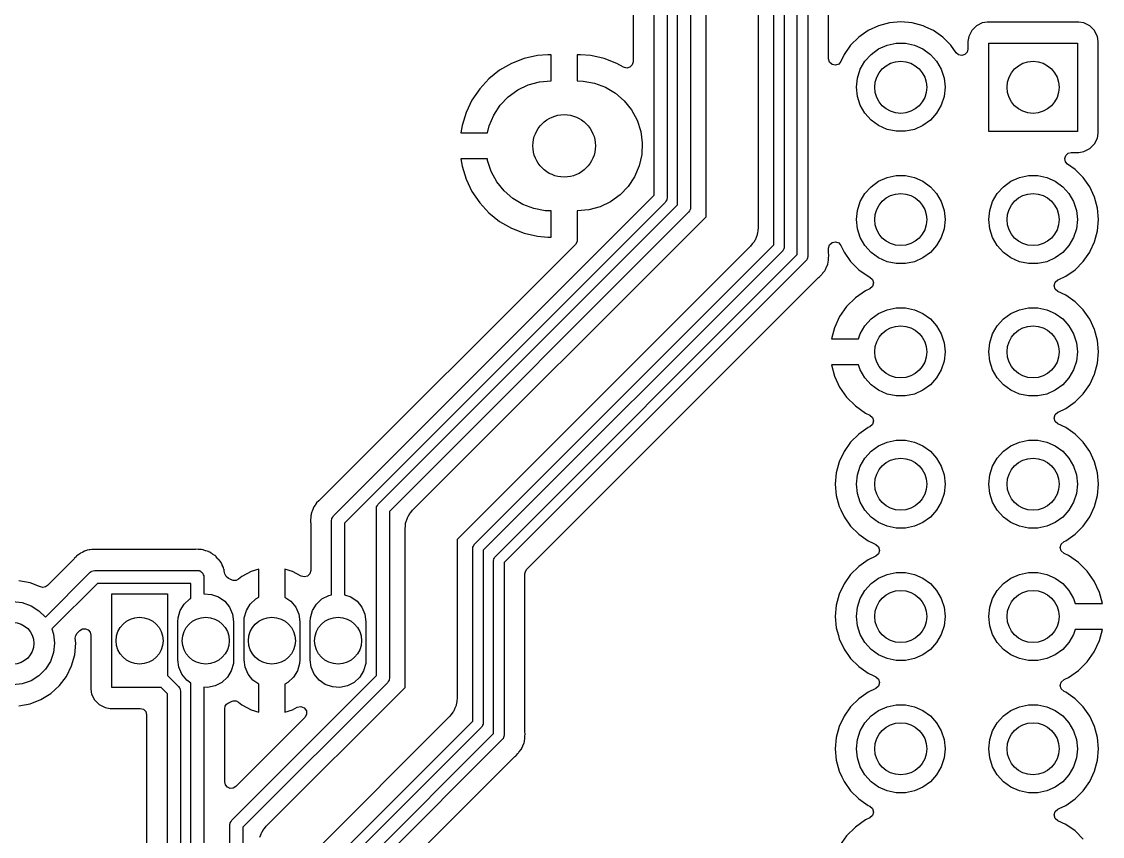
# Model space of a CAD drawing. Extents: x 0.79 to 7.48, y -4.92 to -0.79.
# Drawn here: x 3.97 to 4.787, y -3.258 to -2.642 of the extents above; entities that cross this region are included whole.
import ezdxf

# ---------------------------------------------------------------- set-up
doc = ezdxf.new("R2010")
doc.units = 0
doc.header["$MEASUREMENT"] = 0
doc.layers.add('BLACK', color=7, linetype='CONTINUOUS')

msp = doc.modelspace()

# ---------------------------------------------------------------- linework, layer by layer
at = {"layer": 'BLACK', "linetype": 'CONTINUOUS'}
for p, q in [((4.46555, -2.78089), (4.46555, -2.36396)), ((4.47539, -2.36192), (4.47539, -2.78293)), ((4.4872, -2.78986), (4.4872, -2.36179)), ((4.44783, -2.77355), (4.44783, -2.3713)), ((4.45768, -2.36926), (4.45768, -2.77559)), ((4.52657, -2.36995), (4.52657, -2.79801)), ((4.53839, -2.81106), (4.53839, -2.37953)), ((4.54626, -2.38346), (4.54626, -2.81269)), ((4.5561, -2.8184), (4.5561, -2.39724)), ((4.56398, -2.40118), (4.56398, -2.82003)), ((4.57974, -2.67033), (4.57974, -2.59576)), ((4.43207, -2.59837), (4.43207, -2.67263)), ((4.61735, -2.64551), (4.60954, -2.64915)), ((4.62567, -2.64328), (4.61735, -2.64551)), ((4.63425, -2.64253), (4.62567, -2.64328)), ((4.64283, -2.64328), (4.63425, -2.64253)), ((4.65115, -2.64551), (4.64283, -2.64328)), ((4.65312, -2.64643), (4.65115, -2.64551)), ((4.6914, -2.64557), (4.68787, -2.6491)), ((4.69585, -2.64331), (4.6914, -2.64557)), ((4.6977, -2.64301), (4.69585, -2.64331)), ((4.69585, -2.64331), (4.69585, -2.64331)), ((4.69585, -2.64331), (4.69585, -2.64331)), ((4.69955, -2.64272), (4.6977, -2.64301)), ((4.76896, -2.64272), (4.69955, -2.64272)), ((4.77265, -2.64331), (4.76896, -2.64272)), ((4.7771, -2.64557), (4.77265, -2.64331)), ((4.78063, -2.6491), (4.7771, -2.64557)), ((4.60249, -2.65409), (4.59639, -2.66019)), ((4.60954, -2.64915), (4.60249, -2.65409)), ((4.65896, -2.64915), (4.65312, -2.64643)), ((4.66602, -2.65409), (4.65896, -2.64915)), ((4.67211, -2.66019), (4.66602, -2.65409)), ((4.6856, -2.65355), (4.68502, -2.65725)), ((4.68787, -2.6491), (4.6856, -2.65355)), ((4.78078, -2.64939), (4.78063, -2.6491)), ((4.7829, -2.65355), (4.78078, -2.64939)), ((4.78348, -2.65725), (4.7829, -2.65355)), ((4.59639, -2.66019), (4.59145, -2.66724)), ((4.61752, -2.66297), (4.62391, -2.66013)), ((4.62391, -2.66013), (4.63075, -2.65867)), ((4.63075, -2.65867), (4.63775, -2.65867)), ((4.63775, -2.65867), (4.64459, -2.66013)), ((4.64459, -2.66013), (4.65098, -2.66297)), ((4.67609, -2.66588), (4.67211, -2.66019)), ((4.68502, -2.65725), (4.68502, -2.66314)), ((4.70079, -2.72542), (4.70079, -2.65849)), ((4.70079, -2.65849), (4.76772, -2.65849)), ((4.76772, -2.65849), (4.76772, -2.72542)), ((4.78348, -2.72666), (4.78348, -2.65725)), ((4.34971, -2.6702), (4.3401, -2.67397)), ((4.35978, -2.6679), (4.34971, -2.6702)), ((4.3675, -2.66732), (4.35978, -2.6679)), ((4.37008, -2.66732), (4.3675, -2.66732)), ((4.37008, -2.68701), (4.37008, -2.66732)), ((4.39234, -2.66732), (4.38976, -2.66732)), ((4.38976, -2.66732), (4.38976, -2.68701)), ((4.40006, -2.6679), (4.39234, -2.66732)), ((4.41013, -2.6702), (4.40006, -2.6679)), ((4.41974, -2.67397), (4.41013, -2.6702)), ((4.58044, -2.67285), (4.57974, -2.67033)), ((4.59145, -2.66724), (4.58905, -2.6724)), ((4.60718, -2.67228), (4.61186, -2.66708)), ((4.61186, -2.66708), (4.61752, -2.66297)), ((4.65098, -2.66297), (4.65664, -2.66708)), ((4.65664, -2.66708), (4.66133, -2.67228)), ((4.67614, -2.66594), (4.67609, -2.66588)), ((4.678, -2.66753), (4.67614, -2.66594)), ((4.68039, -2.66801), (4.678, -2.66753)), ((4.68272, -2.66728), (4.68039, -2.66801)), ((4.68441, -2.66551), (4.68272, -2.66728)), ((4.68502, -2.66314), (4.68441, -2.66551)), ((4.3401, -2.67397), (4.33116, -2.67913)), ((4.42474, -2.67686), (4.41974, -2.67397)), ((4.42719, -2.67751), (4.42474, -2.67686)), ((4.42963, -2.67686), (4.42719, -2.67751)), ((4.43141, -2.67507), (4.42963, -2.67686)), ((4.43207, -2.67263), (4.43141, -2.67507)), ((4.58233, -2.67464), (4.58044, -2.67285)), ((4.58488, -2.67521), (4.58233, -2.67464)), ((4.58736, -2.67438), (4.58488, -2.67521)), ((4.58905, -2.6724), (4.58736, -2.67438)), ((4.60152, -2.685), (4.60368, -2.67834)), ((4.60368, -2.67834), (4.60718, -2.67228)), ((4.66133, -2.67228), (4.66482, -2.67834)), ((4.66482, -2.67834), (4.66699, -2.685)), ((4.32308, -2.68557), (4.31606, -2.69314)), ((4.33116, -2.67913), (4.32308, -2.68557)), ((4.36129, -2.6878), (4.37008, -2.68701)), ((4.38976, -2.68701), (4.39418, -2.68721)), ((4.60079, -2.69195), (4.60152, -2.685)), ((4.66699, -2.685), (4.66772, -2.69195)), ((4.31606, -2.69314), (4.31024, -2.70167)), ((4.3377, -2.69916), (4.34484, -2.69397)), ((4.34484, -2.69397), (4.35279, -2.69015)), ((4.35279, -2.69015), (4.36129, -2.6878)), ((4.39418, -2.68721), (4.40286, -2.68878)), ((4.40286, -2.68878), (4.41112, -2.69188)), ((4.41112, -2.69188), (4.41869, -2.69641)), ((4.60152, -2.69891), (4.60079, -2.69195)), ((4.66772, -2.69195), (4.66699, -2.69891)), ((4.31024, -2.70167), (4.30576, -2.71098)), ((4.3316, -2.70554), (4.3377, -2.69916)), ((4.41869, -2.69641), (4.42533, -2.70221)), ((4.42533, -2.70221), (4.43084, -2.70911)), ((4.60368, -2.70556), (4.60152, -2.69891)), ((4.66699, -2.69891), (4.66482, -2.70556)), ((4.30576, -2.71098), (4.30272, -2.72085)), ((4.32674, -2.7129), (4.3316, -2.70554)), ((4.43084, -2.70911), (4.43502, -2.71688)), ((4.60718, -2.71162), (4.60368, -2.70556)), ((4.66482, -2.70556), (4.66133, -2.71162)), ((4.32327, -2.72101), (4.32674, -2.7129)), ((4.43502, -2.71688), (4.43774, -2.72527)), ((4.61186, -2.71682), (4.60718, -2.71162)), ((4.61752, -2.72093), (4.61186, -2.71682)), ((4.65664, -2.71682), (4.65098, -2.72093)), ((4.66133, -2.71162), (4.65664, -2.71682)), ((4.30272, -2.72085), (4.30189, -2.72638)), ((4.30189, -2.72638), (4.32205, -2.72638)), ((4.32205, -2.72638), (4.32327, -2.72101)), ((4.43774, -2.72527), (4.43893, -2.73401)), ((4.62391, -2.72378), (4.61752, -2.72093)), ((4.63075, -2.72523), (4.62391, -2.72378)), ((4.63775, -2.72523), (4.63075, -2.72523)), ((4.64459, -2.72378), (4.63775, -2.72523)), ((4.65098, -2.72093), (4.64459, -2.72378)), ((4.76772, -2.72542), (4.70079, -2.72542)), ((4.7829, -2.73035), (4.78348, -2.72666)), ((4.43893, -2.73401), (4.43853, -2.74283)), ((4.7771, -2.73833), (4.78063, -2.7348)), ((4.78063, -2.7348), (4.7829, -2.73035)), ((4.43853, -2.74283), (4.43657, -2.75143)), ((4.75819, -2.74581), (4.75893, -2.74348)), ((4.75893, -2.74348), (4.7607, -2.7418)), ((4.7607, -2.7418), (4.76307, -2.74118)), ((4.76307, -2.74118), (4.76896, -2.74118)), ((4.76896, -2.74118), (4.77265, -2.7406)), ((4.77265, -2.7406), (4.7771, -2.73833)), ((4.32195, -2.74606), (4.30189, -2.74606)), ((4.30189, -2.74606), (4.30272, -2.75159)), ((4.30272, -2.75159), (4.30576, -2.76146)), ((4.3221, -2.74717), (4.32195, -2.74606)), ((4.32483, -2.75556), (4.3221, -2.74717)), ((4.43657, -2.75143), (4.4331, -2.75954)), ((4.75868, -2.74821), (4.75819, -2.74581)), ((4.76027, -2.75007), (4.75868, -2.74821)), ((4.76602, -2.75409), (4.76027, -2.75007)), ((4.32901, -2.76333), (4.32483, -2.75556)), ((4.4331, -2.75954), (4.42824, -2.7669)), ((4.61752, -2.76297), (4.62391, -2.76013)), ((4.62391, -2.76013), (4.63075, -2.75867)), ((4.63075, -2.75867), (4.63775, -2.75867)), ((4.63775, -2.75867), (4.64459, -2.76013)), ((4.64459, -2.76013), (4.65098, -2.76297)), ((4.71752, -2.76297), (4.72391, -2.76013)), ((4.72391, -2.76013), (4.73075, -2.75867)), ((4.73075, -2.75867), (4.73775, -2.75867)), ((4.73775, -2.75867), (4.74459, -2.76013)), ((4.74459, -2.76013), (4.75098, -2.76297)), ((4.77211, -2.76019), (4.76602, -2.75409)), ((4.77705, -2.76724), (4.77211, -2.76019)), ((4.30576, -2.76146), (4.31024, -2.77077)), ((4.33451, -2.77023), (4.32901, -2.76333)), ((4.42824, -2.7669), (4.42214, -2.77328)), ((4.60718, -2.77228), (4.61186, -2.76708)), ((4.61186, -2.76708), (4.61752, -2.76297)), ((4.65098, -2.76297), (4.65664, -2.76708)), ((4.65664, -2.76708), (4.66133, -2.77228)), ((4.70718, -2.77228), (4.71186, -2.76708)), ((4.71186, -2.76708), (4.71752, -2.76297)), ((4.75098, -2.76297), (4.75664, -2.76708)), ((4.75664, -2.76708), (4.76133, -2.77228)), ((4.78069, -2.77505), (4.77705, -2.76724)), ((4.20558, -3.01581), (4.44783, -2.77355)), ((4.31024, -2.77077), (4.31606, -2.7793)), ((4.34115, -2.77603), (4.33451, -2.77023)), ((4.34873, -2.78056), (4.34115, -2.77603)), ((4.42214, -2.77328), (4.415, -2.77847)), ((4.45751, -2.77673), (4.45748, -2.77698)), ((4.45756, -2.77664), (4.45751, -2.77673)), ((4.45768, -2.77559), (4.45755, -2.77646)), ((4.45755, -2.77646), (4.45756, -2.77664)), ((4.60368, -2.77834), (4.60718, -2.77228)), ((4.66133, -2.77228), (4.66482, -2.77834)), ((4.70368, -2.77834), (4.70718, -2.77228)), ((4.76133, -2.77228), (4.76482, -2.77834)), ((4.78292, -2.78337), (4.78069, -2.77505)), ((4.45624, -2.77907), (4.21398, -3.02133)), ((4.23943, -3.00701), (4.46555, -2.78089)), ((4.31606, -2.7793), (4.32308, -2.78687)), ((4.35699, -2.78366), (4.34873, -2.78056)), ((4.36567, -2.78523), (4.35699, -2.78366)), ((4.39855, -2.78464), (4.38976, -2.78543)), ((4.40706, -2.7823), (4.39855, -2.78464)), ((4.415, -2.77847), (4.40706, -2.7823)), ((4.45682, -2.778), (4.45624, -2.77907)), ((4.45748, -2.77698), (4.45682, -2.778)), ((4.47519, -2.78432), (4.47454, -2.78534)), ((4.47523, -2.78407), (4.47519, -2.78432)), ((4.47528, -2.78398), (4.47523, -2.78407)), ((4.47539, -2.78293), (4.47527, -2.7838)), ((4.47527, -2.7838), (4.47528, -2.78398)), ((4.60079, -2.79195), (4.60152, -2.785)), ((4.60152, -2.785), (4.60368, -2.77834)), ((4.66482, -2.77834), (4.66699, -2.785)), ((4.66699, -2.785), (4.66772, -2.79195)), ((4.70079, -2.79195), (4.70152, -2.785)), ((4.70152, -2.785), (4.70368, -2.77834)), ((4.76482, -2.77834), (4.76699, -2.785)), ((4.76699, -2.785), (4.76772, -2.79195)), ((4.78367, -2.79195), (4.78292, -2.78337)), ((4.47395, -2.78641), (4.24783, -3.01253)), ((4.26541, -3.01165), (4.4872, -2.78986)), ((4.32308, -2.78687), (4.33116, -2.79331)), ((4.37008, -2.78543), (4.36567, -2.78523)), ((4.37008, -2.80512), (4.37008, -2.78543)), ((4.38976, -2.78543), (4.38976, -2.80714)), ((4.47454, -2.78534), (4.47395, -2.78641)), ((4.60152, -2.79891), (4.60079, -2.79195)), ((4.66772, -2.79195), (4.66699, -2.79891)), ((4.70152, -2.79891), (4.70079, -2.79195)), ((4.76772, -2.79195), (4.76699, -2.79891)), ((4.78292, -2.80053), (4.78367, -2.79195)), ((4.33116, -2.79331), (4.3401, -2.79847)), ((4.3401, -2.79847), (4.34971, -2.80224)), ((4.52628, -2.8001), (4.52612, -2.8022)), ((4.52657, -2.79801), (4.52628, -2.8001)), ((4.60368, -2.80556), (4.60152, -2.79891)), ((4.66699, -2.79891), (4.66482, -2.80556)), ((4.70368, -2.80556), (4.70152, -2.79891)), ((4.76699, -2.79891), (4.76482, -2.80556)), ((4.78069, -2.80886), (4.78292, -2.80053)), ((4.34971, -2.80224), (4.35978, -2.80454)), ((4.35978, -2.80454), (4.3675, -2.80512)), ((4.3675, -2.80512), (4.37008, -2.80512)), ((4.38968, -2.80848), (4.38841, -2.81067)), ((4.38976, -2.80714), (4.38968, -2.80714)), ((4.38968, -2.80714), (4.38968, -2.80848)), ((4.52345, -2.80866), (4.52207, -2.81025)), ((4.52374, -2.80801), (4.52345, -2.80866)), ((4.52417, -2.80745), (4.52374, -2.80801)), ((4.5249, -2.80547), (4.52417, -2.80745)), ((4.52578, -2.80356), (4.5249, -2.80547)), ((4.52588, -2.80286), (4.52578, -2.80356)), ((4.52612, -2.8022), (4.52588, -2.80286)), ((4.58044, -2.81106), (4.58233, -2.80926)), ((4.58233, -2.80926), (4.58488, -2.8087)), ((4.58488, -2.8087), (4.58736, -2.80953)), ((4.58736, -2.80953), (4.58905, -2.81151)), ((4.60718, -2.81162), (4.60368, -2.80556)), ((4.66482, -2.80556), (4.66133, -2.81162)), ((4.70718, -2.81162), (4.70368, -2.80556)), ((4.76482, -2.80556), (4.76133, -2.81162)), ((4.77748, -2.81575), (4.78069, -2.80886)), ((4.38841, -2.81067), (4.19474, -3.00435)), ((4.52081, -2.81193), (4.29902, -3.03373)), ((4.31198, -3.03747), (4.53839, -2.81106)), ((4.54511, -2.81547), (4.3187, -3.04188)), ((4.52207, -2.81025), (4.52081, -2.81193)), ((4.54525, -2.81519), (4.54511, -2.81547)), ((4.54551, -2.815), (4.54525, -2.81519)), ((4.54579, -2.81413), (4.54551, -2.815)), ((4.54621, -2.81331), (4.54579, -2.81413)), ((4.54626, -2.81269), (4.54616, -2.81299)), ((4.54616, -2.81299), (4.54621, -2.81331)), ((4.57974, -2.81357), (4.58044, -2.81106)), ((4.57974, -2.81739), (4.57974, -2.81357)), ((4.57985, -2.81842), (4.57974, -2.81739)), ((4.58905, -2.81151), (4.59145, -2.81666)), ((4.59145, -2.81666), (4.59639, -2.82372)), ((4.61186, -2.81682), (4.60718, -2.81162)), ((4.61752, -2.82093), (4.61186, -2.81682)), ((4.65664, -2.81682), (4.65098, -2.82093)), ((4.66133, -2.81162), (4.65664, -2.81682)), ((4.71186, -2.81682), (4.70718, -2.81162)), ((4.71752, -2.82093), (4.71186, -2.81682)), ((4.75664, -2.81682), (4.75098, -2.82093)), ((4.76133, -2.81162), (4.75664, -2.81682)), ((4.77211, -2.82372), (4.77705, -2.81666)), ((4.77705, -2.81666), (4.77748, -2.81575)), ((4.32773, -3.04677), (4.5561, -2.8184)), ((4.56282, -2.82281), (4.33445, -3.05119)), ((4.56297, -2.82253), (4.56282, -2.82281)), ((4.56322, -2.82234), (4.56297, -2.82253)), ((4.56351, -2.82147), (4.56322, -2.82234)), ((4.56393, -2.82064), (4.56351, -2.82147)), ((4.56398, -2.82003), (4.56388, -2.82033)), ((4.56388, -2.82033), (4.56393, -2.82064)), ((4.57833, -2.82742), (4.57914, -2.82564)), ((4.57914, -2.82564), (4.57917, -2.82545)), ((4.57917, -2.82545), (4.57942, -2.82444)), ((4.57942, -2.82444), (4.57949, -2.82426)), ((4.57949, -2.82426), (4.57963, -2.82231)), ((4.57963, -2.82231), (4.57967, -2.82196)), ((4.57967, -2.82196), (4.57974, -2.82144)), ((4.57974, -2.82091), (4.57976, -2.82056)), ((4.57974, -2.82144), (4.57974, -2.82091)), ((4.57976, -2.82056), (4.57983, -2.81955)), ((4.57983, -2.81955), (4.5799, -2.81861)), ((4.5799, -2.81861), (4.57985, -2.81842)), ((4.59639, -2.82372), (4.60249, -2.82981)), ((4.62391, -2.82378), (4.61752, -2.82093)), ((4.63075, -2.82523), (4.62391, -2.82378)), ((4.63775, -2.82523), (4.63075, -2.82523)), ((4.64459, -2.82378), (4.63775, -2.82523)), ((4.65098, -2.82093), (4.64459, -2.82378)), ((4.72391, -2.82378), (4.71752, -2.82093)), ((4.73075, -2.82523), (4.72391, -2.82378)), ((4.73775, -2.82523), (4.73075, -2.82523)), ((4.74459, -2.82378), (4.73775, -2.82523)), ((4.75098, -2.82093), (4.74459, -2.82378)), ((4.76602, -2.82981), (4.77211, -2.82372)), ((4.57308, -2.83507), (4.57436, -2.8336)), ((4.57436, -2.8336), (4.57459, -2.83334)), ((4.57459, -2.83334), (4.57497, -2.83297)), ((4.57497, -2.83297), (4.57529, -2.83254)), ((4.57529, -2.83254), (4.57551, -2.83227)), ((4.57551, -2.83227), (4.57679, -2.83079)), ((4.57679, -2.83079), (4.57686, -2.83062)), ((4.57686, -2.83062), (4.5774, -2.82972)), ((4.5774, -2.82972), (4.57751, -2.82957)), ((4.5774, -2.82972), (4.5774, -2.82972)), ((4.57751, -2.82957), (4.57819, -2.82774)), ((4.57819, -2.82774), (4.57833, -2.82742)), ((4.60249, -2.82981), (4.60954, -2.83475)), ((4.75896, -2.83475), (4.76602, -2.82981)), ((4.40661, -3.00132), (4.5721, -2.83583)), ((4.5721, -2.83583), (4.57292, -2.83518)), ((4.57292, -2.83518), (4.57308, -2.83507)), ((4.60954, -2.83475), (4.61086, -2.83537)), ((4.61086, -2.83537), (4.61291, -2.83717)), ((4.61291, -2.83717), (4.61368, -2.83979)), ((4.61368, -2.83979), (4.61292, -2.84241)), ((4.75019, -2.84195), (4.75095, -2.83933)), ((4.75095, -2.84458), (4.75019, -2.84195)), ((4.75095, -2.83933), (4.75301, -2.83753)), ((4.75301, -2.83753), (4.75378, -2.83717)), ((4.75378, -2.83717), (4.75896, -2.83475)), ((4.60758, -2.84575), (4.59996, -2.85108)), ((4.61086, -2.84422), (4.60758, -2.84575)), ((4.61292, -2.84241), (4.61086, -2.84422)), ((4.75301, -2.84638), (4.75095, -2.84458)), ((4.75896, -2.84915), (4.75301, -2.84638)), ((4.76602, -2.85409), (4.75896, -2.84915)), ((4.59338, -2.85766), (4.58805, -2.86528)), ((4.59996, -2.85108), (4.59338, -2.85766)), ((4.77211, -2.86019), (4.76602, -2.85409)), ((4.58805, -2.86528), (4.58412, -2.8737)), ((4.61186, -2.86708), (4.61752, -2.86297)), ((4.61752, -2.86297), (4.62391, -2.86013)), ((4.62391, -2.86013), (4.63075, -2.85867)), ((4.63075, -2.85867), (4.63775, -2.85867)), ((4.63775, -2.85867), (4.64459, -2.86013)), ((4.64459, -2.86013), (4.65098, -2.86297)), ((4.65098, -2.86297), (4.65664, -2.86708)), ((4.71186, -2.86708), (4.71752, -2.86297)), ((4.71752, -2.86297), (4.72391, -2.86013)), ((4.72391, -2.86013), (4.73075, -2.85867)), ((4.73075, -2.85867), (4.73775, -2.85867)), ((4.73775, -2.85867), (4.74459, -2.86013)), ((4.74459, -2.86013), (4.75098, -2.86297)), ((4.75098, -2.86297), (4.75664, -2.86708)), ((4.77705, -2.86724), (4.77211, -2.86019)), ((4.58412, -2.8737), (4.58186, -2.88211)), ((4.60368, -2.87834), (4.60718, -2.87228)), ((4.60718, -2.87228), (4.61186, -2.86708)), ((4.65664, -2.86708), (4.66133, -2.87228)), ((4.66133, -2.87228), (4.66482, -2.87834)), ((4.70368, -2.87834), (4.70718, -2.87228)), ((4.70718, -2.87228), (4.71186, -2.86708)), ((4.75664, -2.86708), (4.76133, -2.87228)), ((4.76133, -2.87228), (4.76482, -2.87834)), ((4.78069, -2.87505), (4.77705, -2.86724)), ((4.58186, -2.88211), (4.58186, -2.88211)), ((4.58186, -2.88211), (4.60246, -2.88211)), ((4.60246, -2.88211), (4.60368, -2.87834)), ((4.66482, -2.87834), (4.66699, -2.885)), ((4.70152, -2.885), (4.70368, -2.87834)), ((4.76482, -2.87834), (4.76699, -2.885)), ((4.78292, -2.88337), (4.78069, -2.87505)), ((4.66699, -2.885), (4.66772, -2.89195)), ((4.70079, -2.89195), (4.70152, -2.885)), ((4.76699, -2.885), (4.76772, -2.89195)), ((4.78367, -2.89195), (4.78292, -2.88337)), ((4.66699, -2.89891), (4.66482, -2.90556)), ((4.66772, -2.89195), (4.66699, -2.89891)), ((4.70152, -2.89891), (4.70079, -2.89195)), ((4.70368, -2.90556), (4.70152, -2.89891)), ((4.76699, -2.89891), (4.76482, -2.90556)), ((4.76772, -2.89195), (4.76699, -2.89891)), ((4.78292, -2.90053), (4.78367, -2.89195)), ((4.60246, -2.9018), (4.58186, -2.9018)), ((4.58186, -2.9018), (4.58412, -2.9102)), ((4.60368, -2.90556), (4.60246, -2.9018)), ((4.60718, -2.91162), (4.60368, -2.90556)), ((4.66482, -2.90556), (4.66133, -2.91162)), ((4.70718, -2.91162), (4.70368, -2.90556)), ((4.76482, -2.90556), (4.76133, -2.91162)), ((4.78069, -2.90886), (4.78292, -2.90053)), ((4.58412, -2.9102), (4.58805, -2.91863)), ((4.61186, -2.91682), (4.60718, -2.91162)), ((4.66133, -2.91162), (4.65664, -2.91682)), ((4.71186, -2.91682), (4.70718, -2.91162)), ((4.76133, -2.91162), (4.75664, -2.91682)), ((4.77705, -2.91666), (4.78069, -2.90886)), ((4.58805, -2.91863), (4.59338, -2.92625)), ((4.61752, -2.92093), (4.61186, -2.91682)), ((4.62391, -2.92378), (4.61752, -2.92093)), ((4.63075, -2.92523), (4.62391, -2.92378)), ((4.64459, -2.92378), (4.63775, -2.92523)), ((4.65098, -2.92093), (4.64459, -2.92378)), ((4.65664, -2.91682), (4.65098, -2.92093)), ((4.71752, -2.92093), (4.71186, -2.91682)), ((4.72391, -2.92378), (4.71752, -2.92093)), ((4.73075, -2.92523), (4.72391, -2.92378)), ((4.74459, -2.92378), (4.73775, -2.92523)), ((4.75098, -2.92093), (4.74459, -2.92378)), ((4.75664, -2.91682), (4.75098, -2.92093)), ((4.76602, -2.92981), (4.77211, -2.92372)), ((4.77211, -2.92372), (4.77705, -2.91666)), ((4.59338, -2.92625), (4.59996, -2.93282)), ((4.63775, -2.92523), (4.63075, -2.92523)), ((4.73775, -2.92523), (4.73075, -2.92523)), ((4.75896, -2.93475), (4.76602, -2.92981)), ((4.59996, -2.93282), (4.60758, -2.93816)), ((4.60758, -2.93816), (4.61086, -2.93969)), ((4.61086, -2.93969), (4.61292, -2.94149)), ((4.75019, -2.94195), (4.75095, -2.93933)), ((4.75095, -2.93933), (4.75301, -2.93753)), ((4.75301, -2.93753), (4.75312, -2.93747)), ((4.75312, -2.93747), (4.75896, -2.93475)), ((4.61292, -2.94674), (4.61086, -2.94854)), ((4.61292, -2.94149), (4.61368, -2.94411)), ((4.61368, -2.94411), (4.61292, -2.94674)), ((4.75095, -2.94458), (4.75019, -2.94195)), ((4.75301, -2.94638), (4.75095, -2.94458)), ((4.75896, -2.94915), (4.75301, -2.94638)), ((4.60249, -2.95409), (4.59639, -2.96019)), ((4.60954, -2.94915), (4.60249, -2.95409)), ((4.61086, -2.94854), (4.60954, -2.94915)), ((4.76602, -2.95409), (4.75896, -2.94915)), ((4.77211, -2.96019), (4.76602, -2.95409)), ((4.59639, -2.96019), (4.59145, -2.96724)), ((4.61186, -2.96708), (4.61752, -2.96297)), ((4.61752, -2.96297), (4.62391, -2.96013)), ((4.62391, -2.96013), (4.63075, -2.95867)), ((4.63075, -2.95867), (4.63775, -2.95867)), ((4.63775, -2.95867), (4.64459, -2.96013)), ((4.64459, -2.96013), (4.65098, -2.96297)), ((4.65098, -2.96297), (4.65664, -2.96708)), ((4.71186, -2.96708), (4.71752, -2.96297)), ((4.71752, -2.96297), (4.72391, -2.96013)), ((4.72391, -2.96013), (4.73075, -2.95867)), ((4.73075, -2.95867), (4.73775, -2.95867)), ((4.73775, -2.95867), (4.74459, -2.96013)), ((4.74459, -2.96013), (4.75098, -2.96297)), ((4.75098, -2.96297), (4.75664, -2.96708)), ((4.77705, -2.96724), (4.77211, -2.96019)), ((4.59145, -2.96724), (4.58781, -2.97505)), ((4.60368, -2.97834), (4.60718, -2.97228)), ((4.60718, -2.97228), (4.61186, -2.96708)), ((4.65664, -2.96708), (4.66133, -2.97228)), ((4.66133, -2.97228), (4.66482, -2.97834)), ((4.70368, -2.97834), (4.70718, -2.97228)), ((4.70718, -2.97228), (4.71186, -2.96708)), ((4.75664, -2.96708), (4.76133, -2.97228)), ((4.76133, -2.97228), (4.76482, -2.97834)), ((4.78069, -2.97505), (4.77705, -2.96724)), ((4.58781, -2.97505), (4.58558, -2.98337)), ((4.60152, -2.985), (4.60368, -2.97834)), ((4.66482, -2.97834), (4.66699, -2.985)), ((4.70152, -2.985), (4.70368, -2.97834)), ((4.76482, -2.97834), (4.76699, -2.985)), ((4.78292, -2.98337), (4.78069, -2.97505)), ((4.58558, -2.98337), (4.58483, -2.99195)), ((4.60079, -2.99195), (4.60152, -2.985)), ((4.66699, -2.985), (4.66772, -2.99195)), ((4.70079, -2.99195), (4.70152, -2.985)), ((4.76699, -2.985), (4.76772, -2.99195)), ((4.78367, -2.99195), (4.78292, -2.98337)), ((4.58483, -2.99195), (4.58558, -3.00053)), ((4.60152, -2.99891), (4.60079, -2.99195)), ((4.66772, -2.99195), (4.66699, -2.99891)), ((4.70152, -2.99891), (4.70079, -2.99195)), ((4.76772, -2.99195), (4.76699, -2.99891)), ((4.78292, -3.00053), (4.78367, -2.99195)), ((4.19462, -3.00447), (4.19286, -3.00611)), ((4.19474, -3.00435), (4.19462, -3.00447)), ((4.35165, -3.05629), (4.40661, -3.00132)), ((4.58558, -3.00053), (4.58781, -3.00886)), ((4.60368, -3.00556), (4.60152, -2.99891)), ((4.66699, -2.99891), (4.66482, -3.00556)), ((4.70368, -3.00556), (4.70152, -2.99891)), ((4.76699, -2.99891), (4.76482, -3.00556)), ((4.78069, -3.00886), (4.78292, -3.00053)), ((4.18933, -3.01292), (4.18877, -3.01435)), ((4.18949, -3.01245), (4.18933, -3.01292)), ((4.1899, -3.01097), (4.18949, -3.01245)), ((4.19024, -3.01041), (4.1899, -3.01097)), ((4.19061, -3.00967), (4.19024, -3.01041)), ((4.19085, -3.00906), (4.19061, -3.00967)), ((4.19178, -3.00783), (4.19085, -3.00906)), ((4.19206, -3.00742), (4.19178, -3.00783)), ((4.19286, -3.00611), (4.19206, -3.00742)), ((4.23799, -3.01049), (4.23812, -3.00962)), ((4.23799, -3.13659), (4.23799, -3.01049)), ((4.2381, -3.00944), (4.23816, -3.00935)), ((4.23812, -3.00962), (4.2381, -3.00944)), ((4.23816, -3.00935), (4.23819, -3.0091)), ((4.23819, -3.0091), (4.23885, -3.00808)), ((4.23885, -3.00808), (4.23943, -3.00701)), ((4.24783, -3.01253), (4.24783, -3.13863)), ((4.26277, -3.01493), (4.26415, -3.01334)), ((4.26415, -3.01334), (4.26541, -3.01165)), ((4.58781, -3.00886), (4.58901, -3.01142)), ((4.58901, -3.01142), (4.59145, -3.01666)), ((4.60718, -3.01162), (4.60368, -3.00556)), ((4.61186, -3.01682), (4.60718, -3.01162)), ((4.66133, -3.01162), (4.65664, -3.01682)), ((4.66482, -3.00556), (4.66133, -3.01162)), ((4.70718, -3.01162), (4.70368, -3.00556)), ((4.71186, -3.01682), (4.70718, -3.01162)), ((4.76133, -3.01162), (4.75664, -3.01682)), ((4.76482, -3.00556), (4.76133, -3.01162)), ((4.77705, -3.01666), (4.78069, -3.00886)), ((4.18834, -3.01848), (4.18818, -3.02)), ((4.18818, -3.02), (4.1883, -3.02065)), ((4.1883, -3.02065), (4.18837, -3.02148)), ((4.18837, -3.01798), (4.18834, -3.01848)), ((4.18854, -3.01582), (4.18837, -3.01645)), ((4.18837, -3.01645), (4.18837, -3.01798)), ((4.18837, -3.02148), (4.18837, -3.05718)), ((4.1887, -3.015), (4.18854, -3.01582)), ((4.18877, -3.01435), (4.1887, -3.015)), ((4.20413, -3.01929), (4.20426, -3.01842)), ((4.20413, -3.07558), (4.20413, -3.01929)), ((4.20425, -3.01825), (4.2043, -3.01815)), ((4.20426, -3.01842), (4.20425, -3.01825)), ((4.2043, -3.01815), (4.20433, -3.0179)), ((4.20433, -3.0179), (4.20499, -3.01688)), ((4.20499, -3.01688), (4.20558, -3.01581)), ((4.21398, -3.02133), (4.21398, -3.07547)), ((4.25995, -3.02349), (4.2601, -3.02139)), ((4.2601, -3.02139), (4.26034, -3.02073)), ((4.26034, -3.02073), (4.26044, -3.02003)), ((4.26044, -3.02003), (4.26132, -3.01811)), ((4.26132, -3.01811), (4.26205, -3.01614)), ((4.26205, -3.01614), (4.26248, -3.01557)), ((4.26248, -3.01557), (4.26277, -3.01493)), ((4.59145, -3.01666), (4.59639, -3.02372)), ((4.61752, -3.02093), (4.61186, -3.01682)), ((4.62391, -3.02378), (4.61752, -3.02093)), ((4.65098, -3.02093), (4.64459, -3.02378)), ((4.65664, -3.01682), (4.65098, -3.02093)), ((4.71752, -3.02093), (4.71186, -3.01682)), ((4.72391, -3.02378), (4.71752, -3.02093)), ((4.75098, -3.02093), (4.74459, -3.02378)), ((4.75664, -3.01682), (4.75098, -3.02093)), ((4.77211, -3.02372), (4.77705, -3.01666)), ((4.25965, -3.02557), (4.25995, -3.02349)), ((4.25965, -3.14556), (4.25965, -3.02557)), ((4.59639, -3.02372), (4.60249, -3.02981)), ((4.60249, -3.02981), (4.60954, -3.03475)), ((4.63075, -3.02523), (4.62391, -3.02378)), ((4.63775, -3.02523), (4.63075, -3.02523)), ((4.64459, -3.02378), (4.63775, -3.02523)), ((4.73075, -3.02523), (4.72391, -3.02378)), ((4.73775, -3.02523), (4.73075, -3.02523)), ((4.74459, -3.02378), (4.73775, -3.02523)), ((4.75896, -3.03475), (4.76602, -3.02981)), ((4.76602, -3.02981), (4.77211, -3.02372)), ((4.29902, -3.03373), (4.29902, -3.15372)), ((4.31129, -3.03881), (4.31158, -3.03794)), ((4.31158, -3.03794), (4.31184, -3.03775)), ((4.31184, -3.03775), (4.31198, -3.03747)), ((4.60954, -3.03475), (4.61343, -3.03657)), ((4.61343, -3.03657), (4.6155, -3.03753)), ((4.6155, -3.03753), (4.61755, -3.03933)), ((4.75482, -3.03979), (4.75559, -3.03717)), ((4.75559, -3.03717), (4.75764, -3.03537)), ((4.75764, -3.03537), (4.75896, -3.03475)), ((4.01258, -3.04537), (4.01149, -3.04645)), ((4.01315, -3.04505), (4.01258, -3.04537)), ((4.01384, -3.04458), (4.01315, -3.04505)), ((4.01435, -3.04416), (4.01384, -3.04458)), ((4.01575, -3.04355), (4.01435, -3.04416)), ((4.0162, -3.04333), (4.01575, -3.04355)), ((4.01754, -3.04258), (4.0162, -3.04333)), ((4.01817, -3.04243), (4.01754, -3.04258)), ((4.01896, -3.04216), (4.01817, -3.04243)), ((4.01956, -3.0419), (4.01896, -3.04216)), ((4.02108, -3.04169), (4.01956, -3.0419)), ((4.02157, -3.0416), (4.02108, -3.04169)), ((4.02306, -3.04123), (4.02157, -3.0416)), ((4.02547, -3.04132), (4.02306, -3.04123)), ((4.02563, -3.04132), (4.02547, -3.04132)), ((4.10013, -3.04132), (4.02563, -3.04132)), ((4.10112, -3.04122), (4.10013, -3.04132)), ((4.10133, -3.04117), (4.10112, -3.04122)), ((4.1033, -3.04131), (4.10133, -3.04117)), ((4.10363, -3.04132), (4.1033, -3.04131)), ((4.1056, -3.04132), (4.10363, -3.04132)), ((4.10581, -3.04138), (4.1056, -3.04132)), ((4.1056, -3.04132), (4.1056, -3.04132)), ((4.10679, -3.04155), (4.10581, -3.04138)), ((4.107, -3.04156), (4.10679, -3.04155)), ((4.10886, -3.04222), (4.107, -3.04156)), ((4.10918, -3.04232), (4.10886, -3.04222)), ((4.11108, -3.04285), (4.10918, -3.04232)), ((4.11126, -3.04296), (4.11108, -3.04285)), ((4.11216, -3.04339), (4.11126, -3.04296)), ((4.11233, -3.04345), (4.11216, -3.04339)), ((4.11236, -3.04347), (4.11233, -3.04345)), ((4.11397, -3.0446), (4.11236, -3.04347)), ((4.11425, -3.04478), (4.11397, -3.0446)), ((4.11594, -3.04581), (4.11425, -3.04478)), ((4.11608, -3.04597), (4.11594, -3.04581)), ((4.11594, -3.04581), (4.11594, -3.04581)), ((4.11683, -3.04662), (4.11608, -3.04597)), ((4.31083, -3.04025), (4.31092, -3.03995)), ((4.31083, -3.17108), (4.31083, -3.04025)), ((4.31088, -3.03963), (4.31129, -3.03881)), ((4.31092, -3.03995), (4.31088, -3.03963)), ((4.3187, -3.04188), (4.3187, -3.17271)), ((4.6155, -3.04638), (4.60954, -3.04915)), ((4.61755, -3.04458), (4.6155, -3.04638)), ((4.61755, -3.03933), (4.61831, -3.04195)), ((4.61831, -3.04195), (4.61755, -3.04458)), ((4.75559, -3.04241), (4.75482, -3.03979)), ((4.75764, -3.04422), (4.75559, -3.04241)), ((4.76093, -3.04575), (4.75764, -3.04422)), ((4.76855, -3.05108), (4.76093, -3.04575)), ((4.00902, -3.04893), (3.98945, -3.0685)), ((4.00956, -3.04829), (4.00902, -3.04893)), ((4.00993, -3.04775), (4.00956, -3.04829)), ((4.01112, -3.04679), (4.00993, -3.04775)), ((4.01149, -3.04645), (4.01112, -3.04679)), ((4.11701, -3.04675), (4.11683, -3.04662)), ((4.11825, -3.04827), (4.11701, -3.04675)), ((4.11847, -3.04852), (4.11825, -3.04827)), ((4.11885, -3.04893), (4.11847, -3.04852)), ((4.11982, -3.04996), (4.11885, -3.04893)), ((4.11992, -3.05016), (4.11982, -3.04996)), ((4.12046, -3.05099), (4.11992, -3.05016)), ((4.1206, -3.05116), (4.12046, -3.05099)), ((4.12138, -3.05296), (4.1206, -3.05116)), ((4.12153, -3.05326), (4.12138, -3.05296)), ((4.12211, -3.05439), (4.12153, -3.05326)), ((4.12243, -3.05501), (4.12211, -3.05439)), ((4.32657, -3.04956), (4.32667, -3.04925)), ((4.32657, -3.18038), (4.32657, -3.04956)), ((4.32662, -3.04894), (4.32704, -3.04812)), ((4.32667, -3.04925), (4.32662, -3.04894)), ((4.32704, -3.04812), (4.32733, -3.04724)), ((4.32733, -3.04724), (4.32758, -3.04705)), ((4.32758, -3.04705), (4.32773, -3.04677)), ((4.33445, -3.05119), (4.33445, -3.18202)), ((4.60249, -3.05409), (4.59639, -3.06019)), ((4.60954, -3.04915), (4.60249, -3.05409)), ((4.77512, -3.05766), (4.76855, -3.05108)), ((3.98784, -3.0924), (4.02172, -3.05853)), ((4.02172, -3.05853), (4.02242, -3.058)), ((4.02242, -3.058), (4.02254, -3.05787)), ((4.02254, -3.05787), (4.02264, -3.05784)), ((4.02264, -3.05784), (4.02284, -3.05769)), ((4.02284, -3.05769), (4.02403, -3.05743)), ((4.02403, -3.05743), (4.0252, -3.05709)), ((4.0252, -3.05709), (4.10276, -3.05709)), ((4.10276, -3.05709), (4.10414, -3.05729)), ((4.10414, -3.05729), (4.10444, -3.05748)), ((4.10444, -3.05748), (4.1048, -3.05753)), ((4.1048, -3.05753), (4.10559, -3.05822)), ((4.10559, -3.05822), (4.10648, -3.05879)), ((4.10648, -3.05879), (4.10662, -3.05911)), ((4.10662, -3.05911), (4.1069, -3.05935)), ((4.1069, -3.05935), (4.10719, -3.06035)), ((4.10719, -3.06035), (4.10763, -3.06131)), ((4.10763, -3.06131), (4.10758, -3.06166)), ((4.10758, -3.06166), (4.10768, -3.06201)), ((4.10768, -3.06201), (4.10768, -3.07486)), ((4.12248, -3.05522), (4.12243, -3.05501)), ((4.12278, -3.05618), (4.12248, -3.05522)), ((4.12287, -3.05637), (4.12278, -3.05618)), ((4.12309, -3.05804), (4.12287, -3.05637)), ((4.12313, -3.05833), (4.12309, -3.05804)), ((4.12319, -3.05865), (4.12313, -3.05833)), ((4.12339, -3.05962), (4.12319, -3.05865)), ((4.12341, -3.05972), (4.12339, -3.05962)), ((4.12439, -3.06179), (4.12341, -3.05972)), ((4.12621, -3.06319), (4.12439, -3.06179)), ((4.13631, -3.06182), (4.13385, -3.06384)), ((4.14339, -3.05804), (4.13631, -3.06182)), ((4.14921, -3.05627), (4.14339, -3.05804)), ((4.14921, -3.07746), (4.14921, -3.05627)), ((4.14921, -3.05627), (4.14921, -3.05627)), ((4.17472, -3.05804), (4.1689, -3.05627)), ((4.1689, -3.05627), (4.1689, -3.05627)), ((4.1689, -3.05627), (4.1689, -3.07727)), ((4.18118, -3.06149), (4.17472, -3.05804)), ((4.1836, -3.06207), (4.18118, -3.06149)), ((4.18599, -3.06137), (4.1836, -3.06207)), ((4.18773, -3.05959), (4.18599, -3.06137)), ((4.18837, -3.05718), (4.18773, -3.05959)), ((4.35022, -3.05974), (4.35059, -3.05787)), ((4.35022, -3.17937), (4.35022, -3.05974)), ((4.35059, -3.05787), (4.35165, -3.05629)), ((4.59639, -3.06019), (4.59145, -3.06724)), ((4.61752, -3.06297), (4.62391, -3.06013)), ((4.62391, -3.06013), (4.63075, -3.05867)), ((4.63075, -3.05867), (4.63775, -3.05867)), ((4.63775, -3.05867), (4.64459, -3.06013)), ((4.64459, -3.06013), (4.65098, -3.06297)), ((4.71752, -3.06297), (4.72391, -3.06013)), ((4.72391, -3.06013), (4.73075, -3.05867)), ((4.73075, -3.05867), (4.73775, -3.05867)), ((4.73775, -3.05867), (4.74459, -3.06013)), ((4.74459, -3.06013), (4.75098, -3.06297)), ((4.78046, -3.06528), (4.77512, -3.05766)), ((3.97638, -3.06655), (3.96777, -3.06494)), ((3.98337, -3.06926), (3.97638, -3.06655)), ((3.98424, -3.0696), (3.98337, -3.06926)), ((3.98607, -3.06992), (3.98424, -3.0696)), ((3.9879, -3.06954), (3.98607, -3.06992)), ((3.98945, -3.0685), (3.9879, -3.06954)), ((4.02724, -3.06693), (3.99276, -3.1014)), ((4.09783, -3.06693), (4.02724, -3.06693)), ((4.09783, -3.07818), (4.09783, -3.06693)), ((4.12757, -3.06379), (4.12621, -3.06319)), ((4.12774, -3.06392), (4.12757, -3.06379)), ((4.12788, -3.06402), (4.12774, -3.06392)), ((4.12983, -3.06486), (4.12788, -3.06402)), ((4.13195, -3.0648), (4.12983, -3.06486)), ((4.13385, -3.06384), (4.13195, -3.0648)), ((4.59145, -3.06724), (4.58781, -3.07505)), ((4.60718, -3.07228), (4.61186, -3.06708)), ((4.61186, -3.06708), (4.61752, -3.06297)), ((4.65098, -3.06297), (4.65664, -3.06708)), ((4.65664, -3.06708), (4.66133, -3.07228)), ((4.70718, -3.07228), (4.71186, -3.06708)), ((4.71186, -3.06708), (4.71752, -3.06297)), ((4.75098, -3.06297), (4.75664, -3.06708)), ((4.75664, -3.06708), (4.76133, -3.07228)), ((4.78439, -3.0737), (4.78046, -3.06528)), ((4.03799, -3.14567), (4.03799, -3.0748)), ((4.03799, -3.0748), (4.08012, -3.0748)), ((4.08012, -3.0748), (4.08012, -3.13659)), ((4.09272, -3.08257), (4.09691, -3.07866)), ((4.09691, -3.07866), (4.09783, -3.07818)), ((4.10768, -3.07486), (4.11334, -3.07524)), ((4.11334, -3.07524), (4.11875, -3.07716)), ((4.11875, -3.07716), (4.12343, -3.08047)), ((4.14272, -3.08257), (4.14691, -3.07866)), ((4.14691, -3.07866), (4.14921, -3.07746)), ((4.1689, -3.07727), (4.17343, -3.08047)), ((4.19272, -3.08257), (4.19691, -3.07866)), ((4.19691, -3.07866), (4.202, -3.07602)), ((4.202, -3.07602), (4.20413, -3.07558)), ((4.21398, -3.07547), (4.21875, -3.07716)), ((4.21875, -3.07716), (4.22343, -3.08047)), ((4.58781, -3.07505), (4.58558, -3.08337)), ((4.60152, -3.085), (4.60368, -3.07834)), ((4.60368, -3.07834), (4.60718, -3.07228)), ((4.66133, -3.07228), (4.66482, -3.07834)), ((4.66482, -3.07834), (4.66699, -3.085)), ((4.70152, -3.085), (4.70368, -3.07834)), ((4.70368, -3.07834), (4.70718, -3.07228)), ((4.76133, -3.07228), (4.76482, -3.07834)), ((4.76482, -3.07834), (4.76605, -3.08211)), ((4.78664, -3.08211), (4.78439, -3.0737)), ((3.96339, -3.08071), (3.97039, -3.0815)), ((3.97039, -3.0815), (3.97705, -3.08383)), ((3.97705, -3.08383), (3.98302, -3.08758)), ((4.08974, -3.08747), (4.09272, -3.08257)), ((4.12343, -3.08047), (4.12705, -3.08492)), ((4.12705, -3.08492), (4.12934, -3.09018)), ((4.13974, -3.08747), (4.14272, -3.08257)), ((4.17343, -3.08047), (4.17705, -3.08492)), ((4.17705, -3.08492), (4.17934, -3.09018)), ((4.18974, -3.08747), (4.19272, -3.08257)), ((4.22343, -3.08047), (4.22705, -3.08492)), ((4.22705, -3.08492), (4.22934, -3.09018)), ((4.58558, -3.08337), (4.58483, -3.09195)), ((4.60079, -3.09195), (4.60152, -3.085)), ((4.66699, -3.085), (4.66772, -3.09195)), ((4.70079, -3.09195), (4.70152, -3.085)), ((4.76605, -3.08211), (4.78664, -3.08211)), ((4.78664, -3.08211), (4.78664, -3.08211)), ((3.98302, -3.08758), (3.98784, -3.0924)), ((4.08799, -3.09587), (4.08819, -3.093)), ((4.08819, -3.093), (4.08974, -3.08747)), ((4.12934, -3.09018), (4.13012, -3.09587)), ((4.13799, -3.09587), (4.13819, -3.093)), ((4.13819, -3.093), (4.13974, -3.08747)), ((4.17934, -3.09018), (4.18012, -3.09587)), ((4.18799, -3.09587), (4.18819, -3.093)), ((4.18819, -3.093), (4.18974, -3.08747)), ((4.22934, -3.09018), (4.23012, -3.09587)), ((4.58483, -3.09195), (4.58558, -3.10053)), ((4.60152, -3.09891), (4.60079, -3.09195)), ((4.66772, -3.09195), (4.66699, -3.09891)), ((4.70152, -3.09891), (4.70079, -3.09195)), ((3.99276, -3.1014), (3.99409, -3.1052)), ((4.01191, -3.10455), (4.01389, -3.10257)), ((4.01389, -3.10257), (4.01583, -3.10138)), ((4.01583, -3.10138), (4.01811, -3.1012)), ((4.01811, -3.1012), (4.02021, -3.10208)), ((4.02021, -3.10208), (4.02169, -3.10381)), ((4.08799, -3.12461), (4.08799, -3.09587)), ((4.13012, -3.09587), (4.13012, -3.12461)), ((4.13799, -3.12461), (4.13799, -3.09587)), ((4.18012, -3.09587), (4.18012, -3.12461)), ((4.18799, -3.12461), (4.18799, -3.09587)), ((4.23012, -3.09587), (4.23012, -3.12461)), ((4.58558, -3.10053), (4.58714, -3.10634)), ((4.60368, -3.10556), (4.60152, -3.09891)), ((4.66699, -3.09891), (4.66482, -3.10556)), ((4.70368, -3.10556), (4.70152, -3.09891)), ((4.76605, -3.1018), (4.76482, -3.10556)), ((4.78664, -3.1018), (4.76605, -3.1018)), ((4.78439, -3.1102), (4.78664, -3.1018)), ((3.99409, -3.1052), (3.99488, -3.1122)), ((4.0105, -3.10845), (4.01077, -3.10634)), ((4.01085, -3.1122), (4.0105, -3.10845)), ((4.01077, -3.10634), (4.01191, -3.10455)), ((4.02169, -3.10381), (4.02222, -3.10602)), ((4.02222, -3.10602), (4.02222, -3.14691)), ((4.58714, -3.10634), (4.58781, -3.10886)), ((4.58781, -3.10886), (4.59145, -3.11666)), ((4.60718, -3.11162), (4.60368, -3.10556)), ((4.61186, -3.11682), (4.60718, -3.11162)), ((4.66133, -3.11162), (4.65664, -3.11682)), ((4.66482, -3.10556), (4.66133, -3.11162)), ((4.70718, -3.11162), (4.70368, -3.10556)), ((4.71186, -3.11682), (4.70718, -3.11162)), ((4.76133, -3.11162), (4.75664, -3.11682)), ((4.76482, -3.10556), (4.76133, -3.11162)), ((4.78046, -3.11863), (4.78439, -3.1102)), ((3.99409, -3.11921), (3.99176, -3.12587)), ((3.99488, -3.1122), (3.99409, -3.11921)), ((4.01004, -3.12093), (4.01085, -3.1122)), ((4.59145, -3.11666), (4.59639, -3.12372)), ((4.61752, -3.12093), (4.61186, -3.11682)), ((4.65664, -3.11682), (4.65098, -3.12093)), ((4.71752, -3.12093), (4.71186, -3.11682)), ((4.75664, -3.11682), (4.75098, -3.12093)), ((4.77512, -3.12625), (4.78046, -3.11863)), ((3.99176, -3.12587), (3.98801, -3.13184)), ((4.00765, -3.12935), (4.01004, -3.12093)), ((4.08877, -3.13029), (4.08799, -3.12461)), ((4.12992, -3.12747), (4.12837, -3.133)), ((4.13012, -3.12461), (4.12992, -3.12747)), ((4.13877, -3.13029), (4.13799, -3.12461)), ((4.17992, -3.12747), (4.17837, -3.133)), ((4.18012, -3.12461), (4.17992, -3.12747)), ((4.18877, -3.13029), (4.18799, -3.12461)), ((4.22992, -3.12747), (4.22837, -3.133)), ((4.23012, -3.12461), (4.22992, -3.12747)), ((4.59639, -3.12372), (4.60249, -3.12981)), ((4.62391, -3.12378), (4.61752, -3.12093)), ((4.63075, -3.12523), (4.62391, -3.12378)), ((4.63775, -3.12523), (4.63075, -3.12523)), ((4.64459, -3.12378), (4.63775, -3.12523)), ((4.65098, -3.12093), (4.64459, -3.12378)), ((4.72391, -3.12378), (4.71752, -3.12093)), ((4.73075, -3.12523), (4.72391, -3.12378)), ((4.73775, -3.12523), (4.73075, -3.12523)), ((4.74459, -3.12378), (4.73775, -3.12523)), ((4.75098, -3.12093), (4.74459, -3.12378)), ((4.76855, -3.13282), (4.77512, -3.12625)), ((3.98801, -3.13184), (3.98302, -3.13683)), ((4.00374, -3.13719), (4.00765, -3.12935)), ((4.09106, -3.13555), (4.08877, -3.13029)), ((4.09468, -3.14), (4.09106, -3.13555)), ((4.12837, -3.133), (4.12539, -3.1379)), ((4.14106, -3.13555), (4.13877, -3.13029)), ((4.14468, -3.14), (4.14106, -3.13555)), ((4.17837, -3.133), (4.17539, -3.1379)), ((4.19106, -3.13555), (4.18877, -3.13029)), ((4.19468, -3.14), (4.19106, -3.13555)), ((4.22837, -3.133), (4.22539, -3.1379)), ((4.60249, -3.12981), (4.60954, -3.13475)), ((4.60954, -3.13475), (4.61343, -3.13657)), ((4.76093, -3.13816), (4.76855, -3.13282)), ((3.97039, -3.14291), (3.96339, -3.1437)), ((3.97705, -3.14058), (3.97039, -3.14291)), ((3.98302, -3.13683), (3.97705, -3.14058)), ((3.99199, -3.15008), (3.99846, -3.14418)), ((3.99846, -3.14418), (4.00374, -3.13719)), ((4.08012, -3.13659), (4.08852, -3.14499)), ((4.09783, -3.14223), (4.09468, -3.14)), ((4.09783, -3.8797), (4.09783, -3.14223)), ((4.1212, -3.14181), (4.11611, -3.14445)), ((4.12539, -3.1379), (4.1212, -3.14181)), ((4.1288, -3.24578), (4.23799, -3.13659)), ((4.24639, -3.14211), (4.1372, -3.2513)), ((4.14921, -3.1432), (4.14468, -3.14)), ((4.14921, -3.1642), (4.14921, -3.1432)), ((4.1712, -3.14181), (4.1689, -3.14301)), ((4.1689, -3.14301), (4.1689, -3.1642)), ((4.17539, -3.1379), (4.1712, -3.14181)), ((4.19936, -3.14331), (4.19468, -3.14)), ((4.20477, -3.14523), (4.19936, -3.14331)), ((4.2212, -3.14181), (4.21611, -3.14445)), ((4.22539, -3.1379), (4.2212, -3.14181)), ((4.24698, -3.14104), (4.24639, -3.14211)), ((4.24764, -3.14002), (4.24698, -3.14104)), ((4.24767, -3.13977), (4.24764, -3.14002)), ((4.24772, -3.13968), (4.24767, -3.13977)), ((4.24783, -3.13863), (4.24771, -3.1395)), ((4.24771, -3.1395), (4.24772, -3.13968)), ((4.61343, -3.13657), (4.6155, -3.13753)), ((4.6155, -3.13753), (4.61755, -3.13933)), ((4.61755, -3.13933), (4.61831, -3.14195)), ((4.61831, -3.14195), (4.61755, -3.14458)), ((4.75482, -3.14411), (4.75559, -3.14149)), ((4.75559, -3.14674), (4.75482, -3.14411)), ((4.75559, -3.14149), (4.75764, -3.13969)), ((4.75764, -3.13969), (4.76093, -3.13816)), ((3.98454, -3.15469), (3.99199, -3.15008)), ((4.02222, -3.14691), (4.02222, -3.14691)), ((4.02222, -3.14691), (4.02281, -3.1506)), ((4.02281, -3.1506), (4.02281, -3.1506)), ((4.02281, -3.1506), (4.02281, -3.1506)), ((4.02281, -3.1506), (4.02508, -3.15505)), ((4.07528, -3.14567), (4.03799, -3.14567)), ((4.08012, -3.15051), (4.07528, -3.14567)), ((4.08012, -3.88704), (4.08012, -3.15051)), ((4.08852, -3.14499), (4.08905, -3.1457)), ((4.08905, -3.1457), (4.08918, -3.14581)), ((4.08918, -3.14581), (4.08921, -3.14592)), ((4.08921, -3.14592), (4.08936, -3.14611)), ((4.08936, -3.14611), (4.08962, -3.1473)), ((4.08962, -3.1473), (4.08996, -3.14847)), ((4.08996, -3.14847), (4.08996, -3.885)), ((4.11049, -3.14562), (4.10768, -3.14543)), ((4.10768, -3.14543), (4.10768, -3.87766)), ((4.11611, -3.14445), (4.11049, -3.14562)), ((4.15478, -3.25043), (4.25965, -3.14556)), ((4.21049, -3.14562), (4.20477, -3.14523)), ((4.21611, -3.14445), (4.21049, -3.14562)), ((4.60954, -3.14915), (4.60249, -3.15409)), ((4.6155, -3.14638), (4.60954, -3.14915)), ((4.61755, -3.14458), (4.6155, -3.14638)), ((4.75764, -3.14854), (4.75559, -3.14674)), ((4.75896, -3.14915), (4.75764, -3.14854)), ((4.76602, -3.15409), (4.75896, -3.14915)), ((3.96777, -3.15947), (3.97638, -3.15786)), ((3.97638, -3.15786), (3.98454, -3.15469)), ((4.02508, -3.15505), (4.02861, -3.15858)), ((4.02861, -3.15858), (4.02861, -3.15858)), ((4.02861, -3.15858), (4.03306, -3.16085)), ((4.12344, -3.16169), (4.1238, -3.15986)), ((4.1238, -3.15986), (4.12481, -3.15829)), ((4.12481, -3.15829), (4.12634, -3.15723)), ((4.12634, -3.15723), (4.12649, -3.15716)), ((4.12649, -3.15716), (4.12757, -3.15668)), ((4.12757, -3.15668), (4.12788, -3.15646)), ((4.12788, -3.15646), (4.12983, -3.15561)), ((4.12983, -3.15561), (4.13195, -3.15567)), ((4.13195, -3.15567), (4.13385, -3.15663)), ((4.13385, -3.15663), (4.13631, -3.15865)), ((4.13631, -3.15865), (4.14339, -3.16243)), ((4.17472, -3.16243), (4.1782, -3.16058)), ((4.1782, -3.16058), (4.18088, -3.16002)), ((4.18088, -3.16002), (4.18344, -3.16099)), ((4.29822, -3.15926), (4.29734, -3.16118)), ((4.29832, -3.15856), (4.29822, -3.15926)), ((4.29857, -3.1579), (4.29832, -3.15856)), ((4.29872, -3.1558), (4.29857, -3.1579)), ((4.29902, -3.15372), (4.29872, -3.1558)), ((4.59639, -3.16019), (4.59145, -3.16724)), ((4.60249, -3.15409), (4.59639, -3.16019)), ((4.61752, -3.16297), (4.62391, -3.16013)), ((4.62391, -3.16013), (4.63075, -3.15867)), ((4.63075, -3.15867), (4.63775, -3.15867)), ((4.63775, -3.15867), (4.64459, -3.16013)), ((4.64459, -3.16013), (4.65098, -3.16297)), ((4.71752, -3.16297), (4.72391, -3.16013)), ((4.72391, -3.16013), (4.73075, -3.15867)), ((4.73075, -3.15867), (4.73775, -3.15867)), ((4.73775, -3.15867), (4.74459, -3.16013)), ((4.74459, -3.16013), (4.75098, -3.16297)), ((4.77211, -3.16019), (4.76602, -3.15409)), ((4.77705, -3.16724), (4.77211, -3.16019)), ((4.03306, -3.16085), (4.03675, -3.16144)), ((4.03675, -3.16144), (4.05947, -3.16144)), ((4.05947, -3.16144), (4.06191, -3.16209)), ((4.06191, -3.16209), (4.0637, -3.16388)), ((4.0637, -3.16388), (4.06435, -3.16632)), ((4.06435, -3.16632), (4.06435, -3.8866)), ((4.12344, -3.21705), (4.12344, -3.16169)), ((4.18395, -3.16834), (4.13178, -3.22051)), ((4.14339, -3.16243), (4.14921, -3.1642)), ((4.14921, -3.1642), (4.14921, -3.1642)), ((4.1689, -3.1642), (4.17472, -3.16243)), ((4.1689, -3.1642), (4.1689, -3.1642)), ((4.18344, -3.16099), (4.18508, -3.16319)), ((4.18527, -3.16593), (4.18395, -3.16834)), ((4.18508, -3.16319), (4.18527, -3.16593)), ((4.29325, -3.16763), (4.18839, -3.2725)), ((4.29451, -3.16595), (4.29325, -3.16763)), ((4.29589, -3.16436), (4.29451, -3.16595)), ((4.29618, -3.16372), (4.29589, -3.16436)), ((4.29661, -3.16315), (4.29618, -3.16372)), ((4.29734, -3.16118), (4.29661, -3.16315)), ((4.59145, -3.16724), (4.58781, -3.17505)), ((4.60718, -3.17228), (4.61186, -3.16708)), ((4.61186, -3.16708), (4.61752, -3.16297)), ((4.65098, -3.16297), (4.65664, -3.16708)), ((4.65664, -3.16708), (4.66133, -3.17228)), ((4.70718, -3.17228), (4.71186, -3.16708)), ((4.71186, -3.16708), (4.71752, -3.16297)), ((4.75098, -3.16297), (4.75664, -3.16708)), ((4.75664, -3.16708), (4.76133, -3.17228)), ((4.78069, -3.17505), (4.77705, -3.16724)), ((4.20133, -3.28057), (4.31083, -3.17108)), ((4.31755, -3.17549), (4.20805, -3.28499)), ((4.31769, -3.17521), (4.31755, -3.17549)), ((4.31795, -3.17502), (4.31769, -3.17521)), ((4.31823, -3.17415), (4.31795, -3.17502)), ((4.31865, -3.17332), (4.31823, -3.17415)), ((4.3187, -3.17271), (4.3186, -3.17301)), ((4.3186, -3.17301), (4.31865, -3.17332)), ((4.58781, -3.17505), (4.58558, -3.18337)), ((4.60368, -3.17834), (4.60718, -3.17228)), ((4.66133, -3.17228), (4.66482, -3.17834)), ((4.70368, -3.17834), (4.70718, -3.17228)), ((4.76133, -3.17228), (4.76482, -3.17834)), ((4.78292, -3.18337), (4.78069, -3.17505)), ((4.21905, -3.28791), (4.32657, -3.18038)), ((4.3333, -3.1848), (4.22577, -3.29233)), ((4.33344, -3.18452), (4.3333, -3.1848)), ((4.3337, -3.18433), (4.33344, -3.18452)), ((4.33398, -3.18345), (4.3337, -3.18433)), ((4.3344, -3.18263), (4.33398, -3.18345)), ((4.33445, -3.18202), (4.33435, -3.18232)), ((4.33435, -3.18232), (4.3344, -3.18263)), ((4.34996, -3.18625), (4.3501, -3.1843)), ((4.3501, -3.1843), (4.35014, -3.18395)), ((4.35014, -3.18395), (4.35022, -3.18343)), ((4.35033, -3.18041), (4.35022, -3.17937)), ((4.35022, -3.18289), (4.35023, -3.18255)), ((4.35022, -3.18343), (4.35022, -3.18289)), ((4.35023, -3.18255), (4.35037, -3.1806)), ((4.35037, -3.1806), (4.35033, -3.18041)), ((4.58558, -3.18337), (4.58483, -3.19195)), ((4.60079, -3.19195), (4.60152, -3.185)), ((4.60152, -3.185), (4.60368, -3.17834)), ((4.66482, -3.17834), (4.66699, -3.185)), ((4.66699, -3.185), (4.66772, -3.19195)), ((4.70079, -3.19195), (4.70152, -3.185)), ((4.70152, -3.185), (4.70368, -3.17834)), ((4.76482, -3.17834), (4.76699, -3.185)), ((4.76699, -3.185), (4.76772, -3.19195)), ((4.78367, -3.19195), (4.78292, -3.18337)), ((4.34598, -3.19426), (4.34726, -3.19278)), ((4.34726, -3.19278), (4.34734, -3.19261)), ((4.34734, -3.19261), (4.34787, -3.19171)), ((4.34787, -3.19171), (4.34798, -3.19156)), ((4.34787, -3.19171), (4.34787, -3.19171)), ((4.34798, -3.19156), (4.34867, -3.18972)), ((4.34867, -3.18972), (4.3488, -3.1894)), ((4.3488, -3.1894), (4.34961, -3.18762)), ((4.34961, -3.18762), (4.34964, -3.18744)), ((4.34964, -3.18744), (4.3499, -3.18643)), ((4.3499, -3.18643), (4.34996, -3.18625)), ((4.58483, -3.19195), (4.58558, -3.20053)), ((4.60152, -3.19891), (4.60079, -3.19195)), ((4.66772, -3.19195), (4.66699, -3.19891)), ((4.70152, -3.19891), (4.70079, -3.19195)), ((4.76772, -3.19195), (4.76699, -3.19891)), ((4.78292, -3.20053), (4.78367, -3.19195)), ((4.26669, -3.27371), (4.34258, -3.19782)), ((4.34258, -3.19782), (4.34339, -3.19716)), ((4.34339, -3.19716), (4.34355, -3.19706)), ((4.34355, -3.19706), (4.34483, -3.19558)), ((4.34483, -3.19558), (4.34507, -3.19533)), ((4.34507, -3.19533), (4.34544, -3.19495)), ((4.34544, -3.19495), (4.34576, -3.19453)), ((4.34576, -3.19453), (4.34598, -3.19426)), ((4.58558, -3.20053), (4.58781, -3.20886)), ((4.60368, -3.20556), (4.60152, -3.19891)), ((4.66699, -3.19891), (4.66482, -3.20556)), ((4.70368, -3.20556), (4.70152, -3.19891)), ((4.76699, -3.19891), (4.76482, -3.20556)), ((4.78069, -3.20886), (4.78292, -3.20053)), ((4.58781, -3.20886), (4.58977, -3.21306)), ((4.60718, -3.21162), (4.60368, -3.20556)), ((4.66482, -3.20556), (4.66133, -3.21162)), ((4.70718, -3.21162), (4.70368, -3.20556)), ((4.76482, -3.20556), (4.76133, -3.21162)), ((4.77705, -3.21666), (4.78069, -3.20886)), ((4.12398, -3.21927), (4.12344, -3.21705)), ((4.58977, -3.21306), (4.59145, -3.21666)), ((4.59145, -3.21666), (4.59639, -3.22372)), ((4.61186, -3.21682), (4.60718, -3.21162)), ((4.61752, -3.22093), (4.61186, -3.21682)), ((4.65664, -3.21682), (4.65098, -3.22093)), ((4.66133, -3.21162), (4.65664, -3.21682)), ((4.71186, -3.21682), (4.70718, -3.21162)), ((4.71752, -3.22093), (4.71186, -3.21682)), ((4.75664, -3.21682), (4.75098, -3.22093)), ((4.76133, -3.21162), (4.75664, -3.21682)), ((4.77211, -3.22372), (4.77705, -3.21666)), ((4.12546, -3.221), (4.12398, -3.21927)), ((4.12756, -3.22188), (4.12546, -3.221)), ((4.12984, -3.2217), (4.12756, -3.22188)), ((4.13178, -3.22051), (4.12984, -3.2217)), ((4.59639, -3.22372), (4.60249, -3.22981)), ((4.62391, -3.22378), (4.61752, -3.22093)), ((4.63075, -3.22523), (4.62391, -3.22378)), ((4.63775, -3.22523), (4.63075, -3.22523)), ((4.64459, -3.22378), (4.63775, -3.22523)), ((4.65098, -3.22093), (4.64459, -3.22378)), ((4.72391, -3.22378), (4.71752, -3.22093)), ((4.73075, -3.22523), (4.72391, -3.22378)), ((4.73775, -3.22523), (4.73075, -3.22523)), ((4.74459, -3.22378), (4.73775, -3.22523)), ((4.75098, -3.22093), (4.74459, -3.22378)), ((4.76602, -3.22981), (4.77211, -3.22372)), ((4.60249, -3.22981), (4.60954, -3.23475)), ((4.75896, -3.23475), (4.76602, -3.22981)), ((4.60954, -3.23475), (4.61086, -3.23537)), ((4.61086, -3.23537), (4.61291, -3.23717)), ((4.61291, -3.23717), (4.61368, -3.23979)), ((4.61368, -3.23979), (4.61292, -3.24241)), ((4.75019, -3.24195), (4.75095, -3.23933)), ((4.75095, -3.24458), (4.75019, -3.24195)), ((4.75095, -3.23933), (4.75301, -3.23753)), ((4.75301, -3.23753), (4.75406, -3.23704)), ((4.75406, -3.23704), (4.75896, -3.23475)), ((4.12736, -3.24926), (4.12749, -3.24839)), ((4.12736, -3.51178), (4.12736, -3.24926)), ((4.12747, -3.24821), (4.12753, -3.24812)), ((4.12749, -3.24839), (4.12747, -3.24821)), ((4.12753, -3.24812), (4.12756, -3.24787)), ((4.12756, -3.24787), (4.12822, -3.24685)), ((4.12822, -3.24685), (4.1288, -3.24578)), ((4.15352, -3.25211), (4.15478, -3.25043)), ((4.60758, -3.24575), (4.59996, -3.25108)), ((4.61086, -3.24422), (4.60758, -3.24575)), ((4.61292, -3.24241), (4.61086, -3.24422)), ((4.75301, -3.24638), (4.75095, -3.24458)), ((4.75896, -3.24915), (4.75301, -3.24638)), ((4.76602, -3.25409), (4.75896, -3.24915)), ((4.1372, -3.2513), (4.1372, -3.50974)), ((4.14981, -3.2588), (4.15069, -3.25688)), ((4.15069, -3.25688), (4.15142, -3.25491)), ((4.15142, -3.25491), (4.15185, -3.25435)), ((4.15185, -3.25435), (4.15214, -3.2537)), ((4.15214, -3.2537), (4.15352, -3.25211)), ((4.59338, -3.25766), (4.58805, -3.26528)), ((4.59996, -3.25108), (4.59338, -3.25766)), ((4.77211, -3.26019), (4.76602, -3.25409))]:
    msp.add_line(p, q, dxfattribs=at)
at = {"layer": 'BLACK'}
for centre, radius in [((4.63425, -2.69195), 0.019685), ((4.73425, -2.69195), 0.019685), ((4.37992, -2.73622), 0.023622), ((4.63425, -2.79195), 0.019685), ((4.73425, -2.79195), 0.019685), ((4.63425, -2.89195), 0.019685), ((4.73425, -2.89195), 0.019685), ((4.63425, -2.99195), 0.019685), ((4.73425, -2.99195), 0.019685), ((4.63425, -3.09195), 0.019685), ((4.73425, -3.09195), 0.019685), ((4.05906, -3.11024), 0.017716), ((4.10906, -3.11024), 0.017716), ((4.15906, -3.11024), 0.017716), ((4.20906, -3.11024), 0.017716), ((3.96339, -3.1122), 0.015748), ((4.63425, -3.19195), 0.019685), ((4.73425, -3.19195), 0.019685)]:
    msp.add_circle(centre, radius, dxfattribs=at)

doc.saveas('drawing.dxf')
